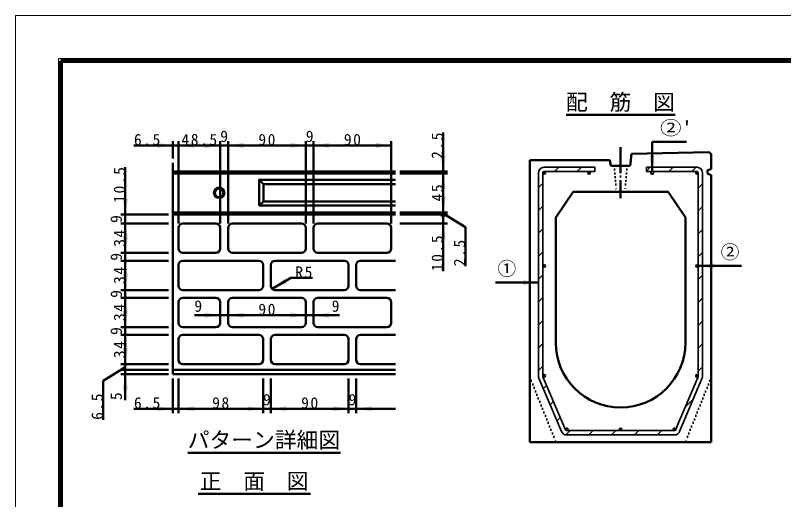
# Model space of a CAD drawing. Units: millimetres, scale not verified, with parts at other scales. Extents: x -2102 to 2102, y -1485 to 1485.
# Drawn here: x -2102 to -323, y 363 to 1485 of the extents above; entities that cross this region are included whole.
import ezdxf
from ezdxf.enums import TextEntityAlignment as Align

# ---------------------------------------------------------------- set-up
doc = ezdxf.new("R2010")
doc.units = ezdxf.units.MM
doc.header["$LTSCALE"] = 5
doc.linetypes.add('DOTTED', pattern=[1.75, 0.25, -1.5])
doc.linetypes.add('LONG_DASHED_DOTTED', pattern=[15.25, 12, -1.5, 0.25, -1.5])
doc.layers.add('0-1_V-nasSTD', color=7, linetype='Continuous', lineweight=35)
doc.layers.add('0-2_0', color=7, linetype='Continuous', lineweight=50)
doc.styles.add('ＭＳ ゴシック', font='')
doc.styles.get('ＭＳ ゴシック').set_extended_font_data('MS Gothic')

msp = doc.modelspace()

# ---------------------------------------------------------------- linework, layer by layer
at = {"layer": '0-1_V-nasSTD', "lineweight": 100}
msp.add_line((-1997.5, 1380), (-1997.5, -1380), dxfattribs=at)
at = {"layer": '0-1_V-nasSTD', "lineweight": 50}
msp.add_line((-627.906, 1191.94), (-627.906, 1122.94), dxfattribs=at)
at = {"layer": '0-1_V-nasSTD'}
for p, q in [((-879.883, 1122.196), (-875.65, 1117.963)), ((-760.906, 1132.94), (-877.906, 1132.94)), ((-760.906, 1122.94), (-877.906, 1122.94)), ((-854.184, 1122.94), (-844.184, 1132.94)), ((-801.151, 1122.94), (-791.151, 1132.94)), ((-774.501, 1122.94), (-773.906, 1122.94)), ((-774.501, 1122.88), (-770.965, 1119.345)), ((-760.906, 1132.94), (-760.906, 1122.94)), ((-640.906, 1132.94), (-523.906, 1132.94)), ((-640.906, 1124.087), (-632.052, 1132.94)), ((-589.019, 1122.94), (-579.019, 1132.94)), ((-535.986, 1122.94), (-525.986, 1132.94)), ((-526.109, 1121.976), (-521.87, 1117.737)), ((-890.906, 1119.94), (-890.906, 649.641)), ((-880.906, 1119.94), (-880.906, 648.489)), ((-630.826, 1120.627), (-627.219, 1117.02)), ((-520.906, 1119.94), (-520.906, 648.489)), ((-510.906, 650.559), (-510.906, 1119.94)), ((-890.906, 1086.219), (-880.906, 1096.219)), ((-520.906, 1084.988), (-510.906, 1094.988)), ((-890.906, 1033.186), (-880.906, 1043.186)), ((-520.906, 1031.955), (-510.906, 1041.955)), ((-890.906, 980.153), (-880.906, 990.153)), ((-520.906, 978.922), (-510.906, 988.922)), ((-890.906, 927.12), (-880.906, 937.12)), ((-520.906, 925.889), (-510.906, 935.889)), ((-523.462, 907.407), (-520.939, 904.884)), ((-880.898, 904.218), (-878.128, 901.448)), ((-876.86, 907.252), (-875.094, 905.486)), ((-526.809, 903.683), (-524.663, 901.537)), ((-890.906, 874.087), (-880.906, 884.087)), ((-520.906, 872.856), (-510.906, 882.856)), ((-890.906, 821.054), (-880.906, 831.054)), ((-520.906, 819.823), (-510.906, 829.823)), ((-890.906, 768.021), (-880.906, 778.021)), ((-520.906, 766.79), (-510.906, 776.79)), ((-890.906, 714.988), (-880.906, 724.988)), ((-520.906, 713.757), (-510.906, 723.757)), ((-890.906, 661.955), (-880.906, 671.955)), ((-520.906, 660.724), (-510.906, 670.724)), ((-889.879, 644.578), (-837.576, 520.877)), ((-889.879, 644.578), (-889.879, 644.578)), ((-828.381, 524.763), (-880.665, 647.312)), ((-880.665, 647.312), (-880.665, 647.312)), ((-879.086, 652.698), (-875.148, 648.76)), ((-573.431, 524.763), (-521.146, 647.312)), ((-511.92, 645.525), (-564.256, 520.906)), ((-525.384, 652.55), (-521.295, 648.461)), ((-521.146, 647.351), (-521.146, 647.351)), ((-511.92, 645.525), (-511.92, 645.525)), ((-879.588, 620.239), (-872.247, 627.581)), ((-863.829, 582.966), (-856.387, 590.407)), ((-550.808, 577.788), (-532.808, 595.789)), ((-848.069, 545.693), (-840.528, 553.234)), ((-837.576, 520.877), (-837.576, 520.877)), ((-828.381, 524.763), (-828.381, 524.763)), ((-828.381, 524.763), (-828.381, 524.763)), ((-827.629, 513.099), (-817.788, 522.94)), ((-826.013, 528.914), (-822.647, 525.549)), ((-825.621, 522.94), (-576.191, 522.94)), ((-774.755, 512.94), (-764.755, 522.94)), ((-721.722, 512.94), (-711.722, 522.94)), ((-703.758, 526.868), (-699.977, 523.087)), ((-699.977, 522.94), (-700.906, 522.94)), ((-668.689, 512.94), (-658.689, 522.94)), ((-615.656, 512.94), (-605.656, 522.94)), ((-577.968, 528.357), (-573.774, 524.163)), ((-573.431, 524.763), (-573.431, 524.763)), ((-564.256, 520.906), (-564.256, 520.906)), ((-825.603, 512.94), (-576.241, 512.94))]:
    msp.add_line(p, q, dxfattribs=at)
at = {"layer": '0-1_V-nasSTD', "lineweight": 18}
for points in [[(-2102.5, -1485), (-2102.5, 1485), (2102.5, 1485), (2102.5, -1485)], [(-2002.5, -1385), (-2002.5, 1385), (2002.5, 1385), (2002.5, -1385)]]:
    msp.add_lwpolyline(points, close=True, dxfattribs=at)
at = {"layer": '0-1_V-nasSTD', "lineweight": 100}
msp.add_lwpolyline([(1997.5, -1380), (1997.5, 1380), (-1997.5, 1380)], dxfattribs=at)
at = {"layer": '0-1_V-nasSTD'}
msp.add_lwpolyline([(-640.906, 1132.94), (-640.906, 1122.94), (-523.906, 1122.94)], dxfattribs=at)
for centre in [(-877.906, 1119.94), (-773.906, 1119.94), (-627.906, 1119.94), (-523.906, 1119.94), (-877.906, 649.94), (-523.906, 649.94), (-825.621, 525.94), (-700.906, 525.94), (-576.191, 525.94)]:
    msp.add_circle(centre, 3, dxfattribs=at)
at = {"layer": '0-1_V-nasSTD', "lineweight": 50}
msp.add_circle((-1111.91, 1023.66), 4, dxfattribs=at)
at = {"layer": '0-1_V-nasSTD'}
for centre, radius, start, end in [((-877.906, 1119.94), 13, 90, 180), ((-877.906, 1119.94), 3, 90, 180), ((-877.906, 1119.94), 3, 131.23207, 180), ((-877.906, 1119.94), 3, 90, 131.23207), ((-523.906, 1119.94), 13, 0, 90), ((-523.906, 1119.94), 3, 0, 90), ((-523.906, 1119.94), 3, 0, 90), ((-877.906, 649.641), 13, 180, 202.91963), ((-877.906, 648.489), 3, 180, 203.10504), ((-523.906, 648.489), 3, 336.89496, 0), ((-523.906, 650.559), 13, 337.21925, 0), ((-825.603, 525.94), 13, 202.91963, 270), ((-825.621, 525.94), 3, 203.10504, 270), ((-825.621, 525.94), 3, 203.10504, 270), ((-825.621, 525.94), 3, 203.10504, 270), ((-576.241, 525.94), 13, 270, 337.21925), ((-576.191, 525.94), 3, 270, 336.90127), ((-576.191, 525.94), 3, 270, 336.90127), ((-576.191, 525.94), 3, 270, 323.67738), ((-576.191, 525.94), 3, 323.67738, 336.90127)]:
    msp.add_arc(centre, radius, start, end, dxfattribs=at)
for points in [[(-1773.91, 1177.66), (-1773.91, 1189.66), (-1737.91, 1183.66)], [(-1724.91, 1183.66), (-1688.91, 1177.66), (-1688.91, 1189.66)], [(-1663.91, 1177.66), (-1663.91, 1189.66), (-1627.91, 1183.66)], [(-1609.91, 1183.66), (-1573.91, 1177.66), (-1573.91, 1189.66)], [(-1465.91, 1177.66), (-1465.91, 1189.66), (-1429.91, 1183.66)], [(-1411.91, 1183.66), (-1375.91, 1177.66), (-1375.91, 1189.66)], [(-1267.91, 1177.66), (-1267.91, 1189.66), (-1231.91, 1183.66)], [(-1117.91, 1159.66), (-1111.91, 1123.66), (-1105.91, 1159.66)], [(-633.906, 1158.94), (-627.906, 1122.94), (-621.906, 1158.94)], [(-1117.91, 1082.66), (-1111.91, 1118.66), (-1105.91, 1082.66)], [(-1853.91, 1059.66), (-1847.91, 1023.66), (-1841.91, 1059.66)], [(-1117.91, 1064.66), (-1111.91, 1028.66), (-1105.91, 1064.66)], [(-1853.91, 966.66), (-1847.91, 1002.66), (-1841.91, 966.66)], [(-1117.91, 966.66), (-1111.91, 1002.66), (-1105.91, 966.66)], [(-1853.91, 970.66), (-1847.91, 934.66), (-1841.91, 970.66)], [(-1853.91, 880.66), (-1847.91, 916.66), (-1841.91, 880.66)], [(-520.906, 904.44), (-484.906, 898.44), (-484.906, 910.44)], [(-1853.91, 884.66), (-1847.91, 848.66), (-1841.91, 884.66)], [(-1507.981, 851.589), (-1479.804, 874.785), (-1473.804, 864.392)], [(-926.906, 859.792), (-926.906, 871.792), (-890.906, 865.792)], [(-1853.91, 794.66), (-1847.91, 830.66), (-1841.91, 794.66)], [(-1853.91, 798.66), (-1847.91, 762.66), (-1841.91, 798.66)], [(-1663.91, 784.402), (-1663.91, 796.402), (-1627.91, 790.402)], [(-1609.91, 790.402), (-1573.91, 784.402), (-1573.91, 796.402)], [(-1465.91, 784.402), (-1465.91, 796.402), (-1429.91, 790.402)], [(-1411.91, 790.402), (-1375.91, 784.402), (-1375.91, 796.402)], [(-1853.91, 708.66), (-1847.91, 744.66), (-1841.91, 708.66)], [(-1853.91, 712.66), (-1847.91, 676.66), (-1841.91, 712.66)], [(-1853.91, 617.66), (-1847.91, 653.66), (-1841.91, 617.66)], [(-1773.91, 567.66), (-1773.91, 579.66), (-1737.91, 573.66)], [(-1724.91, 573.66), (-1688.91, 567.66), (-1688.91, 579.66)], [(-1564.91, 567.66), (-1564.91, 579.66), (-1528.91, 573.66)], [(-1510.91, 573.66), (-1474.91, 567.66), (-1474.91, 579.66)], [(-1366.91, 567.66), (-1366.91, 579.66), (-1330.91, 573.66)], [(-1312.91, 573.66), (-1276.91, 567.66), (-1276.91, 579.66)]]:
    msp.add_solid(points, dxfattribs=at)
at = {"layer": '0-2_0'}
for p, q in [((-827.309, 1254.44), (-574.503, 1254.44)), ((-1111.91, 1213.66), (-1111.91, 1123.66)), ((-1737.91, 1153.66), (-1737.91, 1193.66)), ((-1724.91, 1002.66), (-1724.91, 1193.66)), ((-1627.91, 1002.66), (-1627.91, 1193.66)), ((-1609.91, 1002.66), (-1609.91, 1193.66)), ((-1429.91, 1002.66), (-1429.91, 1193.66)), ((-1411.91, 1002.66), (-1411.91, 1193.66)), ((-1231.91, 1002.66), (-1231.91, 1193.66)), ((-1827.91, 1183.66), (-1737.91, 1183.66)), ((-1737.91, 1183.66), (-1724.91, 1183.66)), ((-1724.91, 1183.66), (-1627.91, 1183.66)), ((-1627.91, 1183.66), (-1609.91, 1183.66)), ((-1609.91, 1183.66), (-1429.91, 1183.66)), ((-1429.91, 1183.66), (-1411.91, 1183.66)), ((-1411.91, 1183.66), (-1231.91, 1183.66)), ((-627.906, 1191.94), (-547.906, 1191.94)), ((-675.906, 1164.44), (-678.406, 1136.44)), ((-1737.91, 653.66), (-1737.91, 1143.66)), ((-910.906, 496.44), (-910.906, 1149.44)), ((-910.906, 1149.44), (-725.906, 1149.44)), ((-725.906, 1149.44), (-723.406, 1136.44)), ((-1847.91, 1133.66), (-1847.91, 1023.66)), ((-1221.91, 1123.66), (-1737.91, 1123.66)), ((-1211.91, 1123.66), (-1101.91, 1123.66)), ((-1111.91, 1123.66), (-1111.91, 1118.66)), ((-723.406, 1136.44), (-678.406, 1136.44)), ((-499.906, 1126.44), (-490.906, 1128.455)), ((-499.906, 1118.44), (-499.906, 1126.44)), ((-1221.91, 1118.66), (-1737.91, 1118.66)), ((-1537.91, 1044.16), (-1537.91, 1104.16)), ((-1211.91, 1118.66), (-1101.91, 1118.66)), ((-1111.91, 1028.66), (-1111.91, 1118.66)), ((-499.906, 1118.44), (-490.906, 1115.082)), ((-490.906, 496.44), (-490.906, 1115.082)), ((-1527.91, 1054.16), (-1527.91, 1094.16)), ((-1221.91, 1094.16), (-1527.91, 1094.16)), ((-810.906, 1076.44), (-850.906, 1016.44)), ((-810.906, 1076.44), (-590.906, 1076.44)), ((-590.906, 1076.44), (-550.906, 1016.44)), ((-1527.91, 1054.16), (-1537.91, 1044.16)), ((-1527.91, 1054.16), (-1221.91, 1054.16)), ((-1221.91, 1044.16), (-1537.91, 1044.16)), ((-1747.91, 1023.66), (-1857.91, 1023.66)), ((-1847.91, 1002.66), (-1847.91, 1023.66)), ((-1221.91, 1028.66), (-1737.91, 1028.66)), ((-1221.91, 1023.66), (-1737.91, 1023.66)), ((-1211.91, 1028.66), (-1101.91, 1028.66)), ((-1211.91, 1023.66), (-1101.91, 1023.66)), ((-1111.91, 1023.66), (-1111.91, 1028.66)), ((-1060.375, 993.943), (-1111.91, 1026.16)), ((-1111.91, 1002.66), (-1111.91, 1023.66)), ((-850.906, 1016.44), (-850.906, 726.44)), ((-550.906, 1016.44), (-550.906, 726.44)), ((-1747.91, 1002.66), (-1857.91, 1002.66)), ((-1847.91, 934.66), (-1847.91, 1002.66)), ((-1637.91, 1002.66), (-1714.91, 1002.66)), ((-1599.91, 1002.66), (-1439.91, 1002.66)), ((-1401.91, 1002.66), (-1241.91, 1002.66)), ((-1211.91, 1002.66), (-1101.91, 1002.66)), ((-1111.91, 892.66), (-1111.91, 1002.66)), ((-1724.91, 992.66), (-1724.91, 944.66)), ((-1627.91, 944.66), (-1627.91, 992.66)), ((-1609.91, 992.66), (-1609.91, 944.66)), ((-1429.91, 944.66), (-1429.91, 992.66)), ((-1411.91, 992.66), (-1411.91, 944.66)), ((-1231.91, 992.66), (-1231.91, 944.66)), ((-1060.375, 903.943), (-1060.375, 993.943)), ((-1747.91, 934.66), (-1857.91, 934.66)), ((-1847.91, 916.66), (-1847.91, 934.66)), ((-1714.91, 934.66), (-1637.91, 934.66)), ((-1599.91, 934.66), (-1439.91, 934.66)), ((-1241.91, 934.66), (-1401.91, 934.66)), ((-1747.91, 916.66), (-1857.91, 916.66)), ((-1847.91, 848.66), (-1847.91, 916.66)), ((-1714.91, 916.66), (-1538.91, 916.66)), ((-1340.91, 916.66), (-1500.91, 916.66)), ((-1302.91, 916.66), (-1221.91, 916.66)), ((-1724.91, 858.66), (-1724.91, 906.66)), ((-1528.91, 858.66), (-1528.91, 906.66)), ((-1510.91, 858.66), (-1510.91, 906.66)), ((-1330.91, 858.66), (-1330.91, 906.66)), ((-1312.91, 858.66), (-1312.91, 906.66)), ((-420.906, 904.44), (-520.906, 904.44)), ((-1464.68, 876.589), (-1507.981, 851.589)), ((-1414.68, 876.589), (-1464.68, 876.589)), ((-990.906, 865.792), (-890.906, 865.792)), ((-1747.91, 848.66), (-1857.91, 848.66)), ((-1847.91, 830.66), (-1847.91, 848.66)), ((-1714.91, 848.66), (-1538.91, 848.66)), ((-1500.91, 848.66), (-1340.91, 848.66)), ((-1302.91, 848.66), (-1221.91, 848.66)), ((-1747.91, 830.66), (-1857.91, 830.66)), ((-1847.91, 762.66), (-1847.91, 830.66)), ((-1724.91, 820.66), (-1724.91, 772.66)), ((-1637.91, 830.66), (-1714.91, 830.66)), ((-1627.91, 772.66), (-1627.91, 820.66)), ((-1609.91, 820.66), (-1609.91, 772.66)), ((-1599.91, 830.66), (-1439.91, 830.66)), ((-1429.91, 772.66), (-1429.91, 820.66)), ((-1411.91, 820.66), (-1411.91, 772.66)), ((-1401.91, 830.66), (-1241.91, 830.66)), ((-1231.91, 820.66), (-1231.91, 772.66)), ((-1687.91, 790.402), (-1627.91, 790.402)), ((-1627.91, 790.402), (-1609.91, 790.402)), ((-1609.91, 790.402), (-1429.91, 790.402)), ((-1429.91, 790.402), (-1411.91, 790.402)), ((-1351.91, 790.402), (-1411.91, 790.402)), ((-1747.91, 762.66), (-1857.91, 762.66)), ((-1847.91, 744.66), (-1847.91, 762.66)), ((-1714.91, 762.66), (-1637.91, 762.66)), ((-1599.91, 762.66), (-1439.91, 762.66)), ((-1241.91, 762.66), (-1401.91, 762.66)), ((-1747.91, 744.66), (-1857.91, 744.66)), ((-1724.91, 686.66), (-1724.91, 734.66)), ((-1714.91, 744.66), (-1538.91, 744.66)), ((-1528.91, 686.66), (-1528.91, 734.66)), ((-1510.91, 686.66), (-1510.91, 734.66)), ((-1340.91, 744.66), (-1500.91, 744.66)), ((-1330.91, 686.66), (-1330.91, 734.66)), ((-1312.91, 686.66), (-1312.91, 734.66)), ((-1302.91, 744.66), (-1221.91, 744.66)), ((-1747.91, 676.66), (-1857.91, 676.66)), ((-1714.91, 676.66), (-1538.91, 676.66)), ((-1500.91, 676.66), (-1340.91, 676.66)), ((-1302.91, 676.66), (-1221.91, 676.66)), ((-1899.446, 637.943), (-1847.91, 670.16)), ((-1747.91, 663.66), (-1857.91, 663.66)), ((-1847.91, 653.66), (-1847.91, 663.66)), ((-1221.91, 663.66), (-1737.91, 663.66)), ((-1747.91, 653.66), (-1857.91, 653.66)), ((-1847.91, 593.66), (-1847.91, 653.66)), ((-1737.91, 653.66), (-1221.91, 653.66)), ((-1737.91, 643.66), (-1737.91, 563.66)), ((-1724.91, 643.66), (-1724.91, 563.66)), ((-1528.91, 643.66), (-1528.91, 563.66)), ((-1510.91, 643.66), (-1510.91, 563.66)), ((-1330.91, 643.66), (-1330.91, 563.66)), ((-1312.91, 643.66), (-1312.91, 563.66)), ((-1899.446, 547.943), (-1899.446, 637.943)), ((-1827.91, 573.66), (-1737.91, 573.66)), ((-1737.91, 573.66), (-1724.91, 573.66)), ((-1724.91, 573.66), (-1528.91, 573.66)), ((-1528.91, 573.66), (-1510.91, 573.66)), ((-1510.91, 573.66), (-1330.91, 573.66)), ((-1330.91, 573.66), (-1312.91, 573.66)), ((-1312.91, 573.66), (-1221.91, 573.66)), ((-910.906, 496.44), (-490.906, 496.44)), ((-1703.365, 471.897), (-1349.355, 471.897)), ((-1679.506, 376.38), (-1418.699, 376.38))]:
    msp.add_line(p, q, dxfattribs=at)
at = {"layer": '0-2_0', "linetype": 'LONG_DASHED_DOTTED'}
msp.add_line((-700.906, 1179.44), (-700.906, 1061.44), dxfattribs=at)
at = {"layer": '0-2_0', "linetype": 'DOTTED'}
for p, q in [((-715.906, 1136.44), (-710.906, 1076.44)), ((-685.906, 1136.44), (-690.906, 1076.44)), ((-910.906, 646.44), (-850.906, 496.44)), ((-490.906, 646.44), (-550.906, 496.44))]:
    msp.add_line(p, q, dxfattribs=at)
at = {"layer": '0-2_0'}
for points in [[(-675.906, 1164.44), (-495.906, 1168.44), (-490.906, 1163.44), (-490.906, 1128.455)], [(-1527.91, 1094.16), (-1537.91, 1104.16), (-1221.91, 1104.16)], [(-1847.91, 663.66), (-1847.91, 676.66), (-1847.91, 744.66)]]:
    msp.add_lwpolyline(points, dxfattribs=at)
for radius in [12, 10]:
    msp.add_circle((-1630.51, 1074.16), radius, dxfattribs=at)
at = {"layer": '0-2_0', "lineweight": 35}
for centre in [(-877.906, 904.44), (-523.906, 904.44)]:
    msp.add_circle(centre, 3, dxfattribs=at)
at = {"layer": '0-2_0'}
for centre, radius, start, end in [((-1714.91, 992.66), 10, 90, 180), ((-1637.91, 992.66), 10, 0, 90), ((-1599.91, 992.66), 10, 90, 180), ((-1439.91, 992.66), 10, 0, 90), ((-1401.91, 992.66), 10, 90, 180), ((-1241.91, 992.66), 10, 0, 90), ((-1714.91, 944.66), 10, 180, 270), ((-1637.91, 944.66), 10, 270, 0), ((-1599.91, 944.66), 10, 180, 270), ((-1439.91, 944.66), 10, 270, 0), ((-1401.91, 944.66), 10, 180, 270), ((-1241.91, 944.66), 10, 270, 0), ((-1714.91, 906.66), 10, 90, 180), ((-1538.91, 906.66), 10, 0, 90), ((-1500.91, 906.66), 10, 90, 180), ((-1340.91, 906.66), 10, 0, 90), ((-1302.91, 906.66), 10, 90, 180), ((-1714.91, 858.66), 10, 180, 270), ((-1538.91, 858.66), 10, 270, 0), ((-1500.91, 858.66), 10, 180, 270), ((-1340.91, 858.66), 10, 270, 0), ((-1302.91, 858.66), 10, 180, 270), ((-1714.91, 820.66), 10, 90, 180), ((-1637.91, 820.66), 10, 0, 90), ((-1599.91, 820.66), 10, 90, 180), ((-1439.91, 820.66), 10, 0, 90), ((-1401.91, 820.66), 10, 90, 180), ((-1241.91, 820.66), 10, 0, 90), ((-1714.91, 772.66), 10, 180, 270), ((-1637.91, 772.66), 10, 270, 0), ((-1599.91, 772.66), 10, 180, 270), ((-1439.91, 772.66), 10, 270, 0), ((-1401.91, 772.66), 10, 180, 270), ((-1241.91, 772.66), 10, 270, 0), ((-1714.91, 734.66), 10, 90, 180), ((-1538.91, 734.66), 10, 0, 90), ((-1500.91, 734.66), 10, 90, 180), ((-1340.91, 734.66), 10, 0, 90), ((-1302.91, 734.66), 10, 90, 180), ((-700.906, 726.44), 150, 180, 270), ((-700.906, 726.44), 150, 270, 0), ((-1714.91, 686.66), 10, 180, 270), ((-1538.91, 686.66), 10, 270, 0), ((-1500.91, 686.66), 10, 180, 270), ((-1340.91, 686.66), 10, 270, 0), ((-1302.91, 686.66), 10, 180, 270)]:
    msp.add_arc(centre, radius, start, end, dxfattribs=at)

# ---------------------------------------------------------------- texts
at = {"layer": '0-1_V-nasSTD', "style": 'ＭＳ ゴシック'}
for s, height, p in [('配\u3000筋\u3000図', 36.95, (-827.309, 1254.44)), ('9', 26.39, (-1627.91, 1183.66)), ('9', 26.39, (-1429.91, 1183.66)), ('②', 31.67, (-469.106, 911.44)), ('①', 31.67, (-985.906, 872.792)), ('9', 26.39, (-1687.91, 790.402)), ('9', 26.39, (-1369.91, 790.402)), ('9', 26.39, (-1528.91, 573.66)), ('9', 26.39, (-1330.91, 573.66)), ('パターン詳細図', 36.95, (-1703.365, 471.897)), ('正\u3000面\u3000図', 36.95, (-1675.506, 376.38))]:
    msp.add_text(s, height=height, dxfattribs=at).set_placement(p, align=Align.BOTTOM_LEFT)
at = {"layer": '0-1_V-nasSTD', "style": 'ＭＳ ゴシック', "width": 1.15}
msp.add_text("②'", height=31.67, dxfattribs=at).set_placement((-609.506, 1198.94), align=Align.BOTTOM_LEFT)
at = {"layer": '0-1_V-nasSTD', "style": 'ＭＳ ゴシック'}
for s, p in [('9', (-1847.91, 1004.16)), ('9', (-1847.91, 916.66)), ('9', (-1847.91, 830.66)), ('9', (-1847.91, 744.66)), ('5', (-1847.91, 593.66))]:
    msp.add_text(s, height=26.39, rotation=90, dxfattribs=at).set_placement(p, align=Align.BOTTOM_LEFT)
at = {"layer": '0-1_V-nasSTD', "char_height": 26.39, "attachment_point": 7, "style": 'ＭＳ ゴシック'}
for s, insert in [('\\T1.2;6.5', (-1827.91, 1183.66)), ('\\T1.2;48.5', (-1717.81, 1183.66)), ('\\T1.2;90', (-1539.71, 1183.66)), ('\\T1.2;90', (-1341.71, 1183.66)), ('\\T1.2;R5', (-1454.28, 876.589)), ('\\T1.2;90', (-1539.71, 790.402)), ('\\T1.2;6.5', (-1827.91, 573.66)), ('\\T1.2;98', (-1646.71, 573.66)), ('\\T1.2;90', (-1440.71, 573.66))]:
    msp.add_mtext(s, dxfattribs=dict(at, insert=insert))
at = {"layer": '0-1_V-nasSTD', "char_height": 26.39, "attachment_point": 7, "rotation": 90, "style": 'ＭＳ ゴシック'}
for s, insert in [('\\T1.2;2.5', (-1111.91, 1152.46)), ('\\T1.2;10.5', (-1847.91, 1050.86)), ('\\T1.2;45', (-1111.91, 1053.86)), ('\\T1.2;34', (-1847.91, 948.86)), ('\\T1.2;10.5', (-1111.91, 892.66)), ('\\T1.2;2.5', (-1060.375, 903.943)), ('\\T1.2;34', (-1847.91, 862.86)), ('\\T1.2;34', (-1847.91, 776.86)), ('\\T1.2;34', (-1847.91, 690.86)), ('\\T1.2;6.5', (-1899.446, 547.943))]:
    msp.add_mtext(s, dxfattribs=dict(at, insert=insert))

doc.saveas('drawing.dxf')
